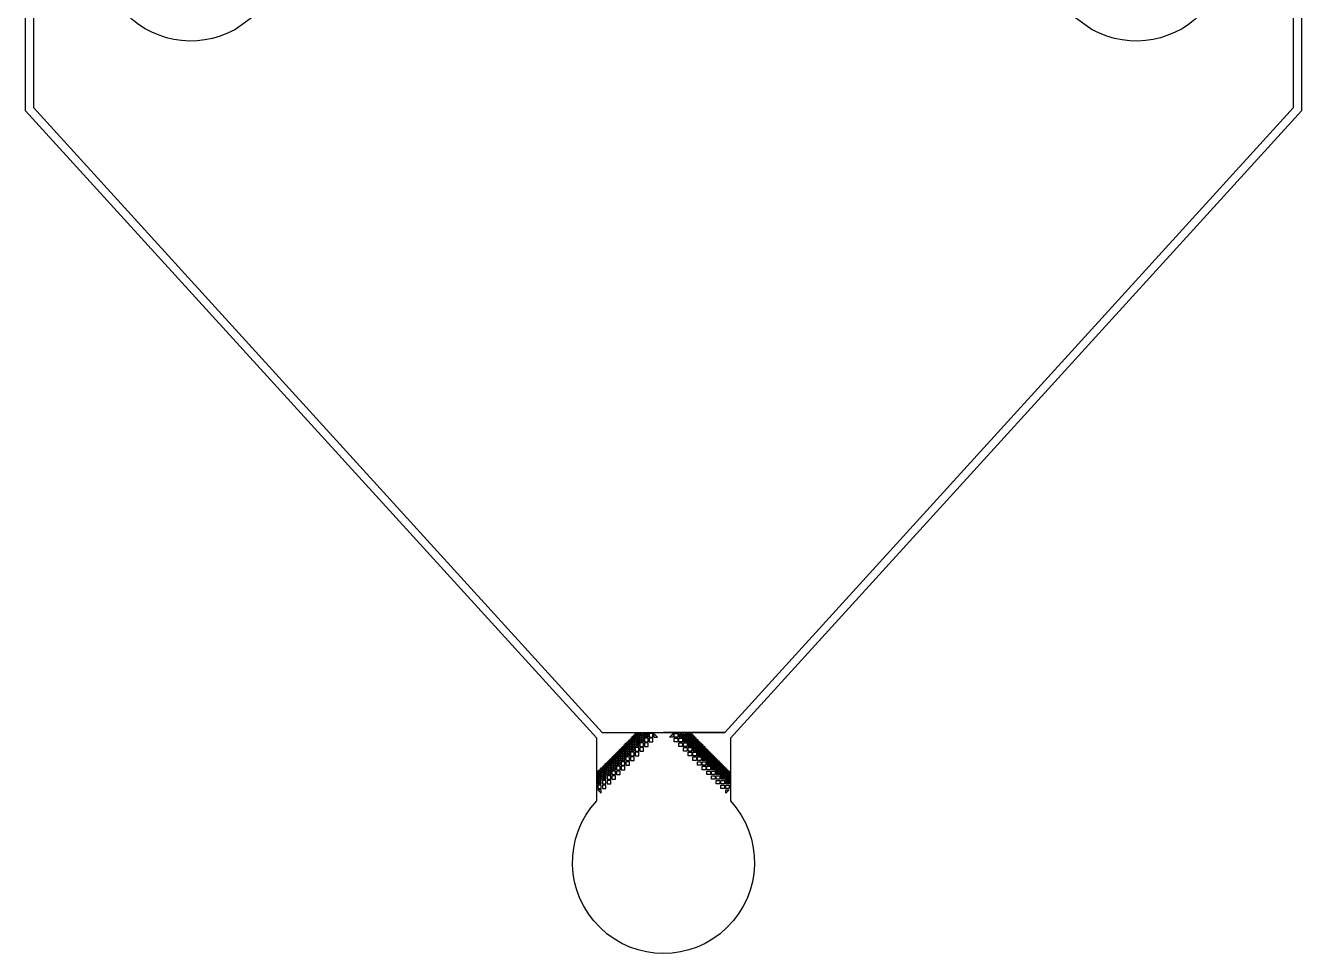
# Model space of a CAD drawing. Header units: inches. Extents: x -17.1 to 17.1, y -21.6 to 20.8.
# Drawn here: x -17.12 to -0.92, y -21.63 to -9.85 of the extents above; entities that cross this region are included whole.
import ezdxf

# ---------------------------------------------------------------- set-up
doc = ezdxf.new("R2010")
doc.units = ezdxf.units.IN
doc.header["$MEASUREMENT"] = 0

msp = doc.modelspace()

# ---------------------------------------------------------------- linework, layer by layer
for p, q in [((-9.364, -18.825), (-9.309, -18.825)), ((-8.685, -18.825), (-8.74, -18.825)), ((-9.869, -19.329), (-9.869, -19.37)), ((-8.18, -19.329), (-8.18, -19.37))]:
    msp.add_line(p, q)
for points in [[(-8.871, 9.037), (-8.875, 1.883), (-9.022, 1.674), (-9.022, 1.604), (-8.706, 1.604), (-0.925, -6.851), (-0.925, -10.929), (-8.176, -18.891), (-8.176, -19.687, -2.283917), (-9.873, -19.687), (-9.873, -18.891), (-17.125, -10.929), (-17.125, -6.851), (-9.343, 1.604), (-9.027, 1.604), (-9.027, 1.674), (-9.175, 1.883)], [(-13.704, -9.352), (-14.466, -9.901, -1.695798), (-14.466, -7.879)], [(-3.582, -7.88, -1.695798), (-3.582, -9.901), (-4.343, -9.353)]]:
    msp.add_lwpolyline(points, format="xyb")
for points in [[(-17.025, -6.89), (-17.025, -10.89), (-9.802, -18.82), (-8.247, -18.82), (-9.025, -18.82)], [(-8.247, -18.82), (-1.025, -10.89), (-1.025, -6.89)]]:
    msp.add_lwpolyline(points)
for points in [[(-9.487, -18.954), (-9.498, -18.954), (-9.487, -18.943)], [(-9.472, -18.939), (-9.483, -18.939), (-9.472, -18.929)], [(-9.483, -18.954), (-9.483, -18.943), (-9.472, -18.943), (-9.472, -18.954)], [(-9.458, -18.924), (-9.468, -18.924), (-9.458, -18.914)], [(-9.468, -18.939), (-9.468, -18.929), (-9.458, -18.929), (-9.458, -18.939)], [(-9.468, -18.954), (-9.468, -18.943), (-9.458, -18.943), (-9.458, -18.954)], [(-9.443, -18.909), (-9.453, -18.909), (-9.443, -18.899)], [(-9.453, -18.924), (-9.453, -18.914), (-9.443, -18.914), (-9.443, -18.924)], [(-9.453, -18.939), (-9.453, -18.929), (-9.443, -18.929), (-9.443, -18.939)], [(-9.453, -18.954), (-9.453, -18.943), (-9.443, -18.943), (-9.443, -18.954)], [(-9.428, -18.894), (-9.438, -18.894), (-9.428, -18.884)], [(-9.438, -18.909), (-9.438, -18.899), (-9.428, -18.899), (-9.428, -18.909)], [(-9.438, -18.924), (-9.438, -18.914), (-9.428, -18.914), (-9.428, -18.924)], [(-9.438, -18.939), (-9.438, -18.929), (-9.428, -18.929), (-9.428, -18.939)], [(-9.438, -18.943), (-9.428, -18.943), (-9.428, -18.954), (-9.438, -18.954)], [(-9.413, -18.879), (-9.423, -18.879), (-9.413, -18.869)], [(-9.423, -18.894), (-9.423, -18.884), (-9.413, -18.884), (-9.413, -18.894)], [(-9.423, -18.909), (-9.423, -18.899), (-9.413, -18.899), (-9.413, -18.909)], [(-9.423, -18.924), (-9.423, -18.914), (-9.413, -18.914), (-9.413, -18.924)], [(-9.413, -18.929), (-9.413, -18.939), (-9.423, -18.939), (-9.423, -18.929)], [(-9.421, -18.969), (-9.398, -18.969), (-9.398, -18.946), (-9.421, -18.946)], [(-9.398, -18.865), (-9.409, -18.865), (-9.398, -18.854)], [(-9.409, -18.879), (-9.409, -18.869), (-9.398, -18.869), (-9.398, -18.879)], [(-9.409, -18.894), (-9.409, -18.884), (-9.398, -18.884), (-9.398, -18.894)], [(-9.409, -18.909), (-9.409, -18.899), (-9.398, -18.899), (-9.398, -18.909)], [(-9.409, -18.914), (-9.398, -18.914), (-9.398, -18.924), (-9.409, -18.924)], [(-9.398, -18.939), (-9.409, -18.939), (-9.409, -18.929), (-9.398, -18.929)], [(-9.383, -18.85), (-9.394, -18.85), (-9.383, -18.839)], [(-9.394, -18.865), (-9.394, -18.854), (-9.383, -18.854), (-9.383, -18.865)], [(-9.394, -18.879), (-9.394, -18.869), (-9.383, -18.869), (-9.383, -18.879)], [(-9.394, -18.894), (-9.394, -18.884), (-9.383, -18.884), (-9.383, -18.894)], [(-9.383, -18.899), (-9.383, -18.909), (-9.394, -18.909), (-9.394, -18.899)], [(-9.391, -18.939), (-9.368, -18.939), (-9.368, -18.916), (-9.391, -18.916)], [(-9.368, -18.969), (-9.368, -18.946), (-9.391, -18.946), (-9.391, -18.969)], [(-9.368, -18.835), (-9.379, -18.835), (-9.368, -18.825)], [(-9.379, -18.85), (-9.379, -18.839), (-9.368, -18.839), (-9.368, -18.85)], [(-9.379, -18.865), (-9.379, -18.854), (-9.368, -18.854), (-9.368, -18.865)], [(-9.379, -18.879), (-9.379, -18.869), (-9.368, -18.869), (-9.368, -18.879)], [(-9.379, -18.884), (-9.368, -18.884), (-9.368, -18.894), (-9.379, -18.894)], [(-9.368, -18.909), (-9.379, -18.909), (-9.379, -18.899), (-9.368, -18.899)], [(-9.364, -18.835), (-9.364, -18.825), (-9.354, -18.825), (-9.354, -18.835)], [(-9.364, -18.85), (-9.364, -18.839), (-9.354, -18.839), (-9.354, -18.85)], [(-9.364, -18.865), (-9.364, -18.854), (-9.354, -18.854), (-9.354, -18.865)], [(-9.354, -18.869), (-9.354, -18.879), (-9.364, -18.879), (-9.364, -18.869)], [(-9.361, -18.909), (-9.339, -18.909), (-9.339, -18.887), (-9.361, -18.887)], [(-9.339, -18.939), (-9.339, -18.916), (-9.361, -18.916), (-9.361, -18.939)], [(-9.361, -18.969), (-9.339, -18.969), (-9.339, -18.946), (-9.361, -18.946)], [(-9.349, -18.835), (-9.349, -18.825), (-9.339, -18.825), (-9.339, -18.835)], [(-9.349, -18.85), (-9.349, -18.839), (-9.339, -18.839), (-9.339, -18.85)], [(-9.349, -18.854), (-9.339, -18.854), (-9.339, -18.865), (-9.349, -18.865)], [(-9.339, -18.879), (-9.349, -18.879), (-9.349, -18.869), (-9.339, -18.869)], [(-9.334, -18.835), (-9.334, -18.825), (-9.324, -18.825), (-9.324, -18.835)], [(-9.324, -18.839), (-9.324, -18.85), (-9.334, -18.85), (-9.334, -18.839)], [(-9.332, -18.879), (-9.309, -18.879), (-9.309, -18.857), (-9.332, -18.857)], [(-9.309, -18.909), (-9.309, -18.887), (-9.332, -18.887), (-9.332, -18.909)], [(-9.332, -18.939), (-9.309, -18.939), (-9.309, -18.916), (-9.332, -18.916)], [(-9.279, -18.953), (-9.324, -18.953), (-9.324, -18.998), (-9.279, -18.998)], [(-9.319, -18.825), (-9.309, -18.825), (-9.309, -18.835), (-9.319, -18.835)], [(-9.309, -18.85), (-9.319, -18.85), (-9.319, -18.839), (-9.309, -18.839)], [(-9.302, -18.85), (-9.279, -18.85), (-9.279, -18.827), (-9.302, -18.827)], [(-9.279, -18.879), (-9.279, -18.857), (-9.302, -18.857), (-9.302, -18.879)], [(-9.302, -18.909), (-9.279, -18.909), (-9.279, -18.887), (-9.302, -18.887)], [(-9.279, -18.939), (-9.279, -18.916), (-9.302, -18.916), (-9.302, -18.939)], [(-9.25, -18.85), (-9.25, -18.827), (-9.272, -18.827), (-9.272, -18.85)], [(-9.272, -18.879), (-9.25, -18.879), (-9.25, -18.857), (-9.272, -18.857)], [(-9.22, -18.894), (-9.265, -18.894), (-9.265, -18.939), (-9.22, -18.939)], [(-9.265, -18.953), (-9.265, -18.998), (-9.22, -18.998), (-9.22, -18.953)], [(-9.242, -18.85), (-9.22, -18.85), (-9.22, -18.827), (-9.242, -18.827)], [(-9.22, -18.879), (-9.22, -18.857), (-9.242, -18.857), (-9.242, -18.879)], [(-9.206, -18.834), (-9.206, -18.879), (-9.161, -18.879), (-9.161, -18.834)], [(-9.206, -18.939), (-9.161, -18.939), (-9.161, -18.894), (-9.206, -18.894)], [(-9.146, -18.879), (-9.101, -18.879), (-9.146, -18.834)], [(-8.903, -18.879), (-8.948, -18.879), (-8.903, -18.834)], [(-8.844, -18.834), (-8.844, -18.879), (-8.889, -18.879), (-8.889, -18.834)], [(-8.844, -18.939), (-8.889, -18.939), (-8.889, -18.894), (-8.844, -18.894)], [(-8.807, -18.85), (-8.829, -18.85), (-8.829, -18.827), (-8.807, -18.827)], [(-8.829, -18.879), (-8.829, -18.857), (-8.807, -18.857), (-8.807, -18.879)], [(-8.829, -18.894), (-8.784, -18.894), (-8.784, -18.939), (-8.829, -18.939)], [(-8.784, -18.953), (-8.784, -18.998), (-8.829, -18.998), (-8.829, -18.953)], [(-8.8, -18.85), (-8.8, -18.827), (-8.777, -18.827), (-8.777, -18.85)], [(-8.777, -18.879), (-8.8, -18.879), (-8.8, -18.857), (-8.777, -18.857)], [(-8.747, -18.85), (-8.77, -18.85), (-8.77, -18.827), (-8.747, -18.827)], [(-8.77, -18.879), (-8.77, -18.857), (-8.747, -18.857), (-8.747, -18.879)], [(-8.747, -18.909), (-8.77, -18.909), (-8.77, -18.887), (-8.747, -18.887)], [(-8.77, -18.939), (-8.77, -18.916), (-8.747, -18.916), (-8.747, -18.939)], [(-8.77, -18.953), (-8.725, -18.953), (-8.725, -18.998), (-8.77, -18.998)], [(-8.73, -18.825), (-8.74, -18.825), (-8.74, -18.835), (-8.73, -18.835)], [(-8.74, -18.85), (-8.73, -18.85), (-8.73, -18.839), (-8.74, -18.839)], [(-8.718, -18.879), (-8.74, -18.879), (-8.74, -18.857), (-8.718, -18.857)], [(-8.74, -18.909), (-8.74, -18.887), (-8.718, -18.887), (-8.718, -18.909)], [(-8.718, -18.939), (-8.74, -18.939), (-8.74, -18.916), (-8.718, -18.916)], [(-8.715, -18.835), (-8.715, -18.825), (-8.725, -18.825), (-8.725, -18.835)], [(-8.725, -18.839), (-8.725, -18.85), (-8.715, -18.85), (-8.715, -18.839)], [(-8.7, -18.835), (-8.7, -18.825), (-8.711, -18.825), (-8.711, -18.835)], [(-8.7, -18.85), (-8.7, -18.839), (-8.711, -18.839), (-8.711, -18.85)], [(-8.7, -18.854), (-8.711, -18.854), (-8.711, -18.865), (-8.7, -18.865)], [(-8.711, -18.879), (-8.7, -18.879), (-8.7, -18.869), (-8.711, -18.869)], [(-8.688, -18.909), (-8.711, -18.909), (-8.711, -18.887), (-8.688, -18.887)], [(-8.711, -18.939), (-8.711, -18.916), (-8.688, -18.916), (-8.688, -18.939)], [(-8.688, -18.969), (-8.711, -18.969), (-8.711, -18.946), (-8.688, -18.946)], [(-8.685, -18.835), (-8.685, -18.825), (-8.696, -18.825), (-8.696, -18.835)], [(-8.685, -18.85), (-8.685, -18.839), (-8.696, -18.839), (-8.696, -18.85)], [(-8.685, -18.865), (-8.685, -18.854), (-8.696, -18.854), (-8.696, -18.865)], [(-8.696, -18.869), (-8.696, -18.879), (-8.685, -18.879), (-8.685, -18.869)], [(-8.681, -18.835), (-8.67, -18.835), (-8.681, -18.825)], [(-8.67, -18.85), (-8.67, -18.839), (-8.681, -18.839), (-8.681, -18.85)], [(-8.67, -18.865), (-8.67, -18.854), (-8.681, -18.854), (-8.681, -18.865)], [(-8.67, -18.879), (-8.67, -18.869), (-8.681, -18.869), (-8.681, -18.879)], [(-8.67, -18.884), (-8.681, -18.884), (-8.681, -18.894), (-8.67, -18.894)], [(-8.681, -18.909), (-8.67, -18.909), (-8.67, -18.899), (-8.681, -18.899)], [(-8.658, -18.939), (-8.681, -18.939), (-8.681, -18.916), (-8.658, -18.916)], [(-8.681, -18.969), (-8.681, -18.946), (-8.658, -18.946), (-8.658, -18.969)], [(-8.666, -18.85), (-8.656, -18.85), (-8.666, -18.839)], [(-8.656, -18.865), (-8.656, -18.854), (-8.666, -18.854), (-8.666, -18.865)], [(-8.656, -18.879), (-8.656, -18.869), (-8.666, -18.869), (-8.666, -18.879)], [(-8.656, -18.894), (-8.656, -18.884), (-8.666, -18.884), (-8.666, -18.894)], [(-8.666, -18.899), (-8.666, -18.909), (-8.656, -18.909), (-8.656, -18.899)], [(-8.651, -18.865), (-8.641, -18.865), (-8.651, -18.854)], [(-8.641, -18.879), (-8.641, -18.869), (-8.651, -18.869), (-8.651, -18.879)], [(-8.641, -18.894), (-8.641, -18.884), (-8.651, -18.884), (-8.651, -18.894)], [(-8.641, -18.909), (-8.641, -18.899), (-8.651, -18.899), (-8.651, -18.909)], [(-8.641, -18.914), (-8.651, -18.914), (-8.651, -18.924), (-8.641, -18.924)], [(-8.651, -18.939), (-8.641, -18.939), (-8.641, -18.929), (-8.651, -18.929)], [(-8.629, -18.969), (-8.651, -18.969), (-8.651, -18.946), (-8.629, -18.946)], [(-8.636, -18.879), (-8.626, -18.879), (-8.636, -18.869)], [(-8.626, -18.894), (-8.626, -18.884), (-8.636, -18.884), (-8.636, -18.894)], [(-8.626, -18.909), (-8.626, -18.899), (-8.636, -18.899), (-8.636, -18.909)], [(-8.626, -18.924), (-8.626, -18.914), (-8.636, -18.914), (-8.636, -18.924)], [(-8.636, -18.929), (-8.636, -18.939), (-8.626, -18.939), (-8.626, -18.929)], [(-8.621, -18.894), (-8.611, -18.894), (-8.621, -18.884)], [(-8.611, -18.909), (-8.611, -18.899), (-8.621, -18.899), (-8.621, -18.909)], [(-8.611, -18.924), (-8.611, -18.914), (-8.621, -18.914), (-8.621, -18.924)], [(-8.611, -18.939), (-8.611, -18.929), (-8.621, -18.929), (-8.621, -18.939)], [(-8.611, -18.943), (-8.621, -18.943), (-8.621, -18.954), (-8.611, -18.954)], [(-8.607, -18.909), (-8.596, -18.909), (-8.607, -18.899)], [(-8.596, -18.924), (-8.596, -18.914), (-8.607, -18.914), (-8.607, -18.924)], [(-8.596, -18.939), (-8.596, -18.929), (-8.607, -18.929), (-8.607, -18.939)], [(-8.596, -18.954), (-8.596, -18.943), (-8.607, -18.943), (-8.607, -18.954)], [(-8.592, -18.924), (-8.581, -18.924), (-8.592, -18.914)], [(-8.581, -18.939), (-8.581, -18.929), (-8.592, -18.929), (-8.592, -18.939)], [(-8.581, -18.954), (-8.581, -18.943), (-8.592, -18.943), (-8.592, -18.954)], [(-8.577, -18.939), (-8.567, -18.939), (-8.577, -18.929)], [(-8.567, -18.954), (-8.567, -18.943), (-8.577, -18.943), (-8.577, -18.954)], [(-8.562, -18.954), (-8.552, -18.954), (-8.562, -18.943)], [(-9.651, -19.117), (-9.661, -19.117), (-9.651, -19.107)], [(-9.636, -19.102), (-9.646, -19.102), (-9.636, -19.092)], [(-9.646, -19.117), (-9.646, -19.107), (-9.636, -19.107), (-9.636, -19.117)], [(-9.621, -19.087), (-9.631, -19.087), (-9.621, -19.077)], [(-9.631, -19.102), (-9.631, -19.092), (-9.621, -19.092), (-9.621, -19.102)], [(-9.631, -19.117), (-9.631, -19.107), (-9.621, -19.107), (-9.621, -19.117)], [(-9.606, -19.073), (-9.616, -19.073), (-9.606, -19.062)], [(-9.616, -19.087), (-9.616, -19.077), (-9.606, -19.077), (-9.606, -19.087)], [(-9.616, -19.102), (-9.616, -19.092), (-9.606, -19.092), (-9.606, -19.102)], [(-9.616, -19.117), (-9.616, -19.107), (-9.606, -19.107), (-9.606, -19.117)], [(-9.591, -19.058), (-9.602, -19.058), (-9.591, -19.047)], [(-9.602, -19.073), (-9.602, -19.062), (-9.591, -19.062), (-9.591, -19.073)], [(-9.602, -19.087), (-9.602, -19.077), (-9.591, -19.077), (-9.591, -19.087)], [(-9.602, -19.102), (-9.602, -19.092), (-9.591, -19.092), (-9.591, -19.102)], [(-9.591, -19.107), (-9.591, -19.117), (-9.602, -19.117), (-9.602, -19.107)], [(-9.576, -19.043), (-9.587, -19.043), (-9.576, -19.032)], [(-9.587, -19.058), (-9.587, -19.047), (-9.576, -19.047), (-9.576, -19.058)], [(-9.587, -19.073), (-9.587, -19.062), (-9.576, -19.062), (-9.576, -19.073)], [(-9.587, -19.087), (-9.587, -19.077), (-9.576, -19.077), (-9.576, -19.087)], [(-9.587, -19.092), (-9.576, -19.092), (-9.576, -19.102), (-9.587, -19.102)], [(-9.576, -19.117), (-9.587, -19.117), (-9.587, -19.107), (-9.576, -19.107)], [(-9.562, -19.028), (-9.572, -19.028), (-9.562, -19.018)], [(-9.572, -19.043), (-9.572, -19.032), (-9.562, -19.032), (-9.562, -19.043)], [(-9.572, -19.058), (-9.572, -19.047), (-9.562, -19.047), (-9.562, -19.058)], [(-9.572, -19.073), (-9.572, -19.062), (-9.562, -19.062), (-9.562, -19.073)], [(-9.562, -19.077), (-9.562, -19.087), (-9.572, -19.087), (-9.572, -19.077)], [(-9.569, -19.117), (-9.547, -19.117), (-9.547, -19.095), (-9.569, -19.095)], [(-9.547, -19.013), (-9.557, -19.013), (-9.547, -19.003)], [(-9.557, -19.028), (-9.557, -19.018), (-9.547, -19.018), (-9.547, -19.028)], [(-9.557, -19.043), (-9.557, -19.032), (-9.547, -19.032), (-9.547, -19.043)], [(-9.557, -19.058), (-9.557, -19.047), (-9.547, -19.047), (-9.547, -19.058)], [(-9.557, -19.062), (-9.547, -19.062), (-9.547, -19.073), (-9.557, -19.073)], [(-9.547, -19.087), (-9.557, -19.087), (-9.557, -19.077), (-9.547, -19.077)], [(-9.532, -18.998), (-9.542, -18.998), (-9.532, -18.988)], [(-9.542, -19.013), (-9.542, -19.003), (-9.532, -19.003), (-9.532, -19.013)], [(-9.542, -19.028), (-9.542, -19.018), (-9.532, -19.018), (-9.532, -19.028)], [(-9.542, -19.043), (-9.542, -19.032), (-9.532, -19.032), (-9.532, -19.043)], [(-9.532, -19.047), (-9.532, -19.058), (-9.542, -19.058), (-9.542, -19.047)], [(-9.539, -19.087), (-9.517, -19.087), (-9.517, -19.065), (-9.539, -19.065)], [(-9.517, -19.117), (-9.517, -19.095), (-9.539, -19.095), (-9.539, -19.117)], [(-9.517, -18.983), (-9.527, -18.983), (-9.517, -18.973)], [(-9.527, -18.998), (-9.527, -18.988), (-9.517, -18.988), (-9.517, -18.998)], [(-9.527, -19.013), (-9.527, -19.003), (-9.517, -19.003), (-9.517, -19.013)], [(-9.527, -19.028), (-9.527, -19.018), (-9.517, -19.018), (-9.517, -19.028)], [(-9.527, -19.032), (-9.517, -19.032), (-9.517, -19.043), (-9.527, -19.043)], [(-9.517, -19.058), (-9.527, -19.058), (-9.527, -19.047), (-9.517, -19.047)], [(-9.502, -18.969), (-9.512, -18.969), (-9.502, -18.958)], [(-9.512, -18.983), (-9.512, -18.973), (-9.502, -18.973), (-9.502, -18.983)], [(-9.512, -18.998), (-9.512, -18.988), (-9.502, -18.988), (-9.502, -18.998)], [(-9.512, -19.013), (-9.512, -19.003), (-9.502, -19.003), (-9.502, -19.013)], [(-9.502, -19.018), (-9.502, -19.028), (-9.512, -19.028), (-9.512, -19.018)], [(-9.487, -19.058), (-9.487, -19.035), (-9.51, -19.035), (-9.51, -19.058)], [(-9.487, -19.087), (-9.487, -19.065), (-9.51, -19.065), (-9.51, -19.087)], [(-9.51, -19.117), (-9.487, -19.117), (-9.487, -19.095), (-9.51, -19.095)], [(-9.498, -18.969), (-9.498, -18.958), (-9.487, -18.958), (-9.487, -18.969)], [(-9.498, -18.983), (-9.498, -18.973), (-9.487, -18.973), (-9.487, -18.983)], [(-9.498, -18.998), (-9.498, -18.988), (-9.487, -18.988), (-9.487, -18.998)], [(-9.498, -19.003), (-9.487, -19.003), (-9.487, -19.013), (-9.498, -19.013)], [(-9.487, -19.028), (-9.498, -19.028), (-9.498, -19.018), (-9.487, -19.018)], [(-9.483, -18.969), (-9.483, -18.958), (-9.472, -18.958), (-9.472, -18.969)], [(-9.483, -18.983), (-9.483, -18.973), (-9.472, -18.973), (-9.472, -18.983)], [(-9.472, -18.988), (-9.472, -18.998), (-9.483, -18.998), (-9.483, -18.988)], [(-9.458, -19.028), (-9.458, -19.005), (-9.48, -19.005), (-9.48, -19.028)], [(-9.458, -19.058), (-9.458, -19.035), (-9.48, -19.035), (-9.48, -19.058)], [(-9.48, -19.087), (-9.458, -19.087), (-9.458, -19.065), (-9.48, -19.065)], [(-9.458, -19.117), (-9.458, -19.095), (-9.48, -19.095), (-9.48, -19.117)], [(-9.468, -18.969), (-9.468, -18.958), (-9.458, -18.958), (-9.458, -18.969)], [(-9.468, -18.973), (-9.458, -18.973), (-9.458, -18.983), (-9.468, -18.983)], [(-9.458, -18.998), (-9.468, -18.998), (-9.468, -18.988), (-9.458, -18.988)], [(-9.443, -18.958), (-9.443, -18.969), (-9.453, -18.969), (-9.453, -18.958)], [(-9.45, -18.998), (-9.428, -18.998), (-9.428, -18.976), (-9.45, -18.976)], [(-9.428, -19.028), (-9.428, -19.005), (-9.45, -19.005), (-9.45, -19.028)], [(-9.45, -19.058), (-9.428, -19.058), (-9.428, -19.035), (-9.45, -19.035)], [(-9.443, -19.072), (-9.443, -19.117), (-9.398, -19.117), (-9.398, -19.072)], [(-9.428, -18.969), (-9.438, -18.969), (-9.438, -18.958), (-9.428, -18.958)], [(-9.398, -18.998), (-9.398, -18.976), (-9.421, -18.976), (-9.421, -18.998)], [(-9.421, -19.028), (-9.398, -19.028), (-9.398, -19.005), (-9.421, -19.005)], [(-9.398, -19.058), (-9.398, -19.035), (-9.421, -19.035), (-9.421, -19.058)], [(-9.391, -18.998), (-9.368, -18.998), (-9.368, -18.976), (-9.391, -18.976)], [(-9.339, -19.013), (-9.384, -19.013), (-9.384, -19.058), (-9.339, -19.058)], [(-9.384, -19.072), (-9.384, -19.117), (-9.339, -19.117), (-9.339, -19.072)], [(-9.339, -18.998), (-9.339, -18.976), (-9.361, -18.976), (-9.361, -18.998)], [(-9.324, -19.013), (-9.324, -19.058), (-9.279, -19.058), (-9.279, -19.013)], [(-8.725, -19.013), (-8.725, -19.058), (-8.77, -19.058), (-8.77, -19.013)], [(-8.711, -18.998), (-8.711, -18.976), (-8.688, -18.976), (-8.688, -18.998)], [(-8.711, -19.013), (-8.666, -19.013), (-8.666, -19.058), (-8.711, -19.058)], [(-8.666, -19.072), (-8.666, -19.117), (-8.711, -19.117), (-8.711, -19.072)], [(-8.658, -18.998), (-8.681, -18.998), (-8.681, -18.976), (-8.658, -18.976)], [(-8.651, -18.998), (-8.651, -18.976), (-8.629, -18.976), (-8.629, -18.998)], [(-8.629, -19.028), (-8.651, -19.028), (-8.651, -19.005), (-8.629, -19.005)], [(-8.651, -19.058), (-8.651, -19.035), (-8.629, -19.035), (-8.629, -19.058)], [(-8.606, -19.072), (-8.606, -19.117), (-8.651, -19.117), (-8.651, -19.072)], [(-8.621, -18.969), (-8.611, -18.969), (-8.611, -18.958), (-8.621, -18.958)], [(-8.599, -18.998), (-8.621, -18.998), (-8.621, -18.976), (-8.599, -18.976)], [(-8.621, -19.028), (-8.621, -19.005), (-8.599, -19.005), (-8.599, -19.028)], [(-8.599, -19.058), (-8.621, -19.058), (-8.621, -19.035), (-8.599, -19.035)], [(-8.607, -18.958), (-8.607, -18.969), (-8.596, -18.969), (-8.596, -18.958)], [(-8.581, -18.969), (-8.581, -18.958), (-8.592, -18.958), (-8.592, -18.969)], [(-8.581, -18.973), (-8.592, -18.973), (-8.592, -18.983), (-8.581, -18.983)], [(-8.592, -18.998), (-8.581, -18.998), (-8.581, -18.988), (-8.592, -18.988)], [(-8.592, -19.028), (-8.592, -19.005), (-8.569, -19.005), (-8.569, -19.028)], [(-8.592, -19.058), (-8.592, -19.035), (-8.569, -19.035), (-8.569, -19.058)], [(-8.569, -19.087), (-8.592, -19.087), (-8.592, -19.065), (-8.569, -19.065)], [(-8.592, -19.117), (-8.592, -19.095), (-8.569, -19.095), (-8.569, -19.117)], [(-8.567, -18.969), (-8.567, -18.958), (-8.577, -18.958), (-8.577, -18.969)], [(-8.567, -18.983), (-8.567, -18.973), (-8.577, -18.973), (-8.577, -18.983)], [(-8.577, -18.988), (-8.577, -18.998), (-8.567, -18.998), (-8.567, -18.988)], [(-8.552, -18.969), (-8.552, -18.958), (-8.562, -18.958), (-8.562, -18.969)], [(-8.552, -18.983), (-8.552, -18.973), (-8.562, -18.973), (-8.562, -18.983)], [(-8.552, -18.998), (-8.552, -18.988), (-8.562, -18.988), (-8.562, -18.998)], [(-8.552, -19.003), (-8.562, -19.003), (-8.562, -19.013), (-8.552, -19.013)], [(-8.562, -19.028), (-8.552, -19.028), (-8.552, -19.018), (-8.562, -19.018)], [(-8.562, -19.058), (-8.562, -19.035), (-8.54, -19.035), (-8.54, -19.058)], [(-8.562, -19.087), (-8.562, -19.065), (-8.54, -19.065), (-8.54, -19.087)], [(-8.54, -19.117), (-8.562, -19.117), (-8.562, -19.095), (-8.54, -19.095)], [(-8.547, -18.969), (-8.537, -18.969), (-8.547, -18.958)], [(-8.537, -18.983), (-8.537, -18.973), (-8.547, -18.973), (-8.547, -18.983)], [(-8.537, -18.998), (-8.537, -18.988), (-8.547, -18.988), (-8.547, -18.998)], [(-8.537, -19.013), (-8.537, -19.003), (-8.547, -19.003), (-8.547, -19.013)], [(-8.547, -19.018), (-8.547, -19.028), (-8.537, -19.028), (-8.537, -19.018)], [(-8.532, -18.983), (-8.522, -18.983), (-8.532, -18.973)], [(-8.522, -18.998), (-8.522, -18.988), (-8.532, -18.988), (-8.532, -18.998)], [(-8.522, -19.013), (-8.522, -19.003), (-8.532, -19.003), (-8.532, -19.013)], [(-8.522, -19.028), (-8.522, -19.018), (-8.532, -19.018), (-8.532, -19.028)], [(-8.522, -19.032), (-8.532, -19.032), (-8.532, -19.043), (-8.522, -19.043)], [(-8.532, -19.058), (-8.522, -19.058), (-8.522, -19.047), (-8.532, -19.047)], [(-8.51, -19.087), (-8.532, -19.087), (-8.532, -19.065), (-8.51, -19.065)], [(-8.532, -19.117), (-8.532, -19.095), (-8.51, -19.095), (-8.51, -19.117)], [(-8.517, -18.998), (-8.507, -18.998), (-8.517, -18.988)], [(-8.507, -19.013), (-8.507, -19.003), (-8.517, -19.003), (-8.517, -19.013)], [(-8.507, -19.028), (-8.507, -19.018), (-8.517, -19.018), (-8.517, -19.028)], [(-8.507, -19.043), (-8.507, -19.032), (-8.517, -19.032), (-8.517, -19.043)], [(-8.517, -19.047), (-8.517, -19.058), (-8.507, -19.058), (-8.507, -19.047)], [(-8.503, -19.013), (-8.492, -19.013), (-8.503, -19.003)], [(-8.492, -19.028), (-8.492, -19.018), (-8.503, -19.018), (-8.503, -19.028)], [(-8.492, -19.043), (-8.492, -19.032), (-8.503, -19.032), (-8.503, -19.043)], [(-8.492, -19.058), (-8.492, -19.047), (-8.503, -19.047), (-8.503, -19.058)], [(-8.492, -19.062), (-8.503, -19.062), (-8.503, -19.073), (-8.492, -19.073)], [(-8.503, -19.087), (-8.492, -19.087), (-8.492, -19.077), (-8.503, -19.077)], [(-8.48, -19.117), (-8.503, -19.117), (-8.503, -19.095), (-8.48, -19.095)], [(-8.488, -19.028), (-8.477, -19.028), (-8.488, -19.018)], [(-8.477, -19.043), (-8.477, -19.032), (-8.488, -19.032), (-8.488, -19.043)], [(-8.477, -19.058), (-8.477, -19.047), (-8.488, -19.047), (-8.488, -19.058)], [(-8.477, -19.073), (-8.477, -19.062), (-8.488, -19.062), (-8.488, -19.073)], [(-8.488, -19.077), (-8.488, -19.087), (-8.477, -19.087), (-8.477, -19.077)], [(-8.473, -19.043), (-8.463, -19.043), (-8.473, -19.032)], [(-8.463, -19.058), (-8.463, -19.047), (-8.473, -19.047), (-8.473, -19.058)], [(-8.463, -19.073), (-8.463, -19.062), (-8.473, -19.062), (-8.473, -19.073)], [(-8.463, -19.087), (-8.463, -19.077), (-8.473, -19.077), (-8.473, -19.087)], [(-8.463, -19.092), (-8.473, -19.092), (-8.473, -19.102), (-8.463, -19.102)], [(-8.473, -19.117), (-8.463, -19.117), (-8.463, -19.107), (-8.473, -19.107)], [(-8.458, -19.058), (-8.448, -19.058), (-8.458, -19.047)], [(-8.448, -19.073), (-8.448, -19.062), (-8.458, -19.062), (-8.458, -19.073)], [(-8.448, -19.087), (-8.448, -19.077), (-8.458, -19.077), (-8.458, -19.087)], [(-8.448, -19.102), (-8.448, -19.092), (-8.458, -19.092), (-8.458, -19.102)], [(-8.458, -19.107), (-8.458, -19.117), (-8.448, -19.117), (-8.448, -19.107)], [(-8.443, -19.073), (-8.433, -19.073), (-8.443, -19.062)], [(-8.433, -19.087), (-8.433, -19.077), (-8.443, -19.077), (-8.443, -19.087)], [(-8.433, -19.102), (-8.433, -19.092), (-8.443, -19.092), (-8.443, -19.102)], [(-8.433, -19.117), (-8.433, -19.107), (-8.443, -19.107), (-8.443, -19.117)], [(-8.428, -19.087), (-8.418, -19.087), (-8.428, -19.077)], [(-8.418, -19.102), (-8.418, -19.092), (-8.428, -19.092), (-8.428, -19.102)], [(-8.418, -19.117), (-8.418, -19.107), (-8.428, -19.107), (-8.428, -19.117)], [(-8.414, -19.102), (-8.403, -19.102), (-8.414, -19.092)], [(-8.403, -19.117), (-8.403, -19.107), (-8.414, -19.107), (-8.414, -19.117)], [(-8.399, -19.117), (-8.388, -19.117), (-8.399, -19.107)], [(-9.814, -19.28), (-9.824, -19.28), (-9.814, -19.27)], [(-9.799, -19.266), (-9.809, -19.266), (-9.799, -19.255)], [(-9.809, -19.28), (-9.809, -19.27), (-9.799, -19.27), (-9.799, -19.28)], [(-9.784, -19.251), (-9.795, -19.251), (-9.784, -19.24)], [(-9.795, -19.266), (-9.795, -19.255), (-9.784, -19.255), (-9.784, -19.266)], [(-9.795, -19.28), (-9.795, -19.27), (-9.784, -19.27), (-9.784, -19.28)], [(-9.769, -19.236), (-9.78, -19.236), (-9.769, -19.226)], [(-9.78, -19.251), (-9.78, -19.24), (-9.769, -19.24), (-9.769, -19.251)], [(-9.78, -19.266), (-9.78, -19.255), (-9.769, -19.255), (-9.769, -19.266)], [(-9.78, -19.28), (-9.78, -19.27), (-9.769, -19.27), (-9.769, -19.28)], [(-9.755, -19.221), (-9.765, -19.221), (-9.755, -19.211)], [(-9.765, -19.236), (-9.765, -19.226), (-9.755, -19.226), (-9.755, -19.236)], [(-9.765, -19.251), (-9.765, -19.24), (-9.755, -19.24), (-9.755, -19.251)], [(-9.765, -19.266), (-9.765, -19.255), (-9.755, -19.255), (-9.755, -19.266)], [(-9.765, -19.27), (-9.755, -19.27), (-9.755, -19.28), (-9.765, -19.28)], [(-9.74, -19.206), (-9.75, -19.206), (-9.74, -19.196)], [(-9.75, -19.221), (-9.75, -19.211), (-9.74, -19.211), (-9.74, -19.221)], [(-9.75, -19.236), (-9.75, -19.226), (-9.74, -19.226), (-9.74, -19.236)], [(-9.75, -19.251), (-9.75, -19.24), (-9.74, -19.24), (-9.74, -19.251)], [(-9.74, -19.255), (-9.74, -19.266), (-9.75, -19.266), (-9.75, -19.255)], [(-9.747, -19.295), (-9.725, -19.295), (-9.725, -19.273), (-9.747, -19.273)], [(-9.725, -19.191), (-9.735, -19.191), (-9.725, -19.181)], [(-9.735, -19.206), (-9.735, -19.196), (-9.725, -19.196), (-9.725, -19.206)], [(-9.735, -19.221), (-9.735, -19.211), (-9.725, -19.211), (-9.725, -19.221)], [(-9.735, -19.236), (-9.735, -19.226), (-9.725, -19.226), (-9.725, -19.236)], [(-9.735, -19.24), (-9.725, -19.24), (-9.725, -19.251), (-9.735, -19.251)], [(-9.725, -19.266), (-9.735, -19.266), (-9.735, -19.255), (-9.725, -19.255)], [(-9.71, -19.176), (-9.72, -19.176), (-9.71, -19.166)], [(-9.72, -19.191), (-9.72, -19.181), (-9.71, -19.181), (-9.71, -19.191)], [(-9.72, -19.206), (-9.72, -19.196), (-9.71, -19.196), (-9.71, -19.206)], [(-9.72, -19.221), (-9.72, -19.211), (-9.71, -19.211), (-9.71, -19.221)], [(-9.71, -19.226), (-9.71, -19.236), (-9.72, -19.236), (-9.72, -19.226)], [(-9.718, -19.266), (-9.695, -19.266), (-9.695, -19.243), (-9.718, -19.243)], [(-9.695, -19.295), (-9.695, -19.273), (-9.718, -19.273), (-9.718, -19.295)], [(-9.695, -19.162), (-9.706, -19.162), (-9.695, -19.151)], [(-9.706, -19.176), (-9.706, -19.166), (-9.695, -19.166), (-9.695, -19.176)], [(-9.706, -19.191), (-9.706, -19.181), (-9.695, -19.181), (-9.695, -19.191)], [(-9.706, -19.206), (-9.706, -19.196), (-9.695, -19.196), (-9.695, -19.206)], [(-9.706, -19.211), (-9.695, -19.211), (-9.695, -19.221), (-9.706, -19.221)], [(-9.695, -19.236), (-9.706, -19.236), (-9.706, -19.226), (-9.695, -19.226)], [(-9.68, -19.147), (-9.691, -19.147), (-9.68, -19.136)], [(-9.691, -19.162), (-9.691, -19.151), (-9.68, -19.151), (-9.68, -19.162)], [(-9.691, -19.176), (-9.691, -19.166), (-9.68, -19.166), (-9.68, -19.176)], [(-9.691, -19.191), (-9.691, -19.181), (-9.68, -19.181), (-9.68, -19.191)], [(-9.68, -19.196), (-9.68, -19.206), (-9.691, -19.206), (-9.691, -19.196)], [(-9.688, -19.236), (-9.665, -19.236), (-9.665, -19.213), (-9.688, -19.213)], [(-9.665, -19.266), (-9.665, -19.243), (-9.688, -19.243), (-9.688, -19.266)], [(-9.688, -19.295), (-9.665, -19.295), (-9.665, -19.273), (-9.688, -19.273)], [(-9.665, -19.132), (-9.676, -19.132), (-9.665, -19.122)], [(-9.676, -19.147), (-9.676, -19.136), (-9.665, -19.136), (-9.665, -19.147)], [(-9.676, -19.162), (-9.676, -19.151), (-9.665, -19.151), (-9.665, -19.162)], [(-9.676, -19.176), (-9.676, -19.166), (-9.665, -19.166), (-9.665, -19.176)], [(-9.676, -19.181), (-9.665, -19.181), (-9.665, -19.191), (-9.676, -19.191)], [(-9.665, -19.206), (-9.676, -19.206), (-9.676, -19.196), (-9.665, -19.196)], [(-9.661, -19.132), (-9.661, -19.122), (-9.651, -19.122), (-9.651, -19.132)], [(-9.661, -19.147), (-9.661, -19.136), (-9.651, -19.136), (-9.651, -19.147)], [(-9.661, -19.162), (-9.661, -19.151), (-9.651, -19.151), (-9.651, -19.162)], [(-9.651, -19.166), (-9.651, -19.176), (-9.661, -19.176), (-9.661, -19.166)], [(-9.658, -19.206), (-9.636, -19.206), (-9.636, -19.184), (-9.658, -19.184)], [(-9.636, -19.236), (-9.636, -19.213), (-9.658, -19.213), (-9.658, -19.236)], [(-9.658, -19.266), (-9.636, -19.266), (-9.636, -19.243), (-9.658, -19.243)], [(-9.636, -19.295), (-9.636, -19.273), (-9.658, -19.273), (-9.658, -19.295)], [(-9.646, -19.132), (-9.646, -19.122), (-9.636, -19.122), (-9.636, -19.132)], [(-9.646, -19.147), (-9.646, -19.136), (-9.636, -19.136), (-9.636, -19.147)], [(-9.646, -19.151), (-9.636, -19.151), (-9.636, -19.162), (-9.646, -19.162)], [(-9.636, -19.176), (-9.646, -19.176), (-9.646, -19.166), (-9.636, -19.166)], [(-9.631, -19.132), (-9.631, -19.122), (-9.621, -19.122), (-9.621, -19.132)], [(-9.621, -19.136), (-9.621, -19.147), (-9.631, -19.147), (-9.631, -19.136)], [(-9.629, -19.176), (-9.606, -19.176), (-9.606, -19.154), (-9.629, -19.154)], [(-9.606, -19.206), (-9.606, -19.184), (-9.629, -19.184), (-9.629, -19.206)], [(-9.629, -19.236), (-9.606, -19.236), (-9.606, -19.213), (-9.629, -19.213)], [(-9.576, -19.25), (-9.621, -19.25), (-9.621, -19.295), (-9.576, -19.295)], [(-9.616, -19.122), (-9.606, -19.122), (-9.606, -19.132), (-9.616, -19.132)], [(-9.606, -19.147), (-9.616, -19.147), (-9.616, -19.136), (-9.606, -19.136)], [(-9.599, -19.147), (-9.576, -19.147), (-9.576, -19.124), (-9.599, -19.124)], [(-9.576, -19.176), (-9.576, -19.154), (-9.599, -19.154), (-9.599, -19.176)], [(-9.599, -19.206), (-9.576, -19.206), (-9.576, -19.184), (-9.599, -19.184)], [(-9.576, -19.236), (-9.576, -19.213), (-9.599, -19.213), (-9.599, -19.236)], [(-9.547, -19.147), (-9.547, -19.124), (-9.569, -19.124), (-9.569, -19.147)], [(-9.569, -19.176), (-9.547, -19.176), (-9.547, -19.154), (-9.569, -19.154)], [(-9.517, -19.191), (-9.562, -19.191), (-9.562, -19.236), (-9.517, -19.236)], [(-9.562, -19.25), (-9.562, -19.295), (-9.517, -19.295), (-9.517, -19.25)], [(-9.539, -19.147), (-9.517, -19.147), (-9.517, -19.124), (-9.539, -19.124)], [(-9.517, -19.176), (-9.517, -19.154), (-9.539, -19.154), (-9.539, -19.176)], [(-9.458, -19.131), (-9.503, -19.131), (-9.503, -19.176), (-9.458, -19.176)], [(-9.503, -19.191), (-9.503, -19.236), (-9.458, -19.236), (-9.458, -19.191)], [(-9.443, -19.176), (-9.398, -19.176), (-9.398, -19.131), (-9.443, -19.131)], [(-8.606, -19.176), (-8.651, -19.176), (-8.651, -19.131), (-8.606, -19.131)], [(-8.592, -19.131), (-8.547, -19.131), (-8.547, -19.176), (-8.592, -19.176)], [(-8.547, -19.191), (-8.547, -19.236), (-8.592, -19.236), (-8.592, -19.191)], [(-8.51, -19.147), (-8.532, -19.147), (-8.532, -19.124), (-8.51, -19.124)], [(-8.532, -19.176), (-8.532, -19.154), (-8.51, -19.154), (-8.51, -19.176)], [(-8.532, -19.191), (-8.487, -19.191), (-8.487, -19.236), (-8.532, -19.236)], [(-8.487, -19.25), (-8.487, -19.295), (-8.532, -19.295), (-8.532, -19.25)], [(-8.503, -19.147), (-8.503, -19.124), (-8.48, -19.124), (-8.48, -19.147)], [(-8.48, -19.176), (-8.503, -19.176), (-8.503, -19.154), (-8.48, -19.154)], [(-8.45, -19.147), (-8.473, -19.147), (-8.473, -19.124), (-8.45, -19.124)], [(-8.473, -19.176), (-8.473, -19.154), (-8.45, -19.154), (-8.45, -19.176)], [(-8.45, -19.206), (-8.473, -19.206), (-8.473, -19.184), (-8.45, -19.184)], [(-8.473, -19.236), (-8.473, -19.213), (-8.45, -19.213), (-8.45, -19.236)], [(-8.473, -19.25), (-8.428, -19.25), (-8.428, -19.295), (-8.473, -19.295)], [(-8.433, -19.122), (-8.443, -19.122), (-8.443, -19.132), (-8.433, -19.132)], [(-8.443, -19.147), (-8.433, -19.147), (-8.433, -19.136), (-8.443, -19.136)], [(-8.421, -19.176), (-8.443, -19.176), (-8.443, -19.154), (-8.421, -19.154)], [(-8.443, -19.206), (-8.443, -19.184), (-8.421, -19.184), (-8.421, -19.206)], [(-8.421, -19.236), (-8.443, -19.236), (-8.443, -19.213), (-8.421, -19.213)], [(-8.418, -19.132), (-8.418, -19.122), (-8.428, -19.122), (-8.428, -19.132)], [(-8.428, -19.136), (-8.428, -19.147), (-8.418, -19.147), (-8.418, -19.136)], [(-8.403, -19.132), (-8.403, -19.122), (-8.414, -19.122), (-8.414, -19.132)], [(-8.403, -19.147), (-8.403, -19.136), (-8.414, -19.136), (-8.414, -19.147)], [(-8.403, -19.151), (-8.414, -19.151), (-8.414, -19.162), (-8.403, -19.162)], [(-8.414, -19.176), (-8.403, -19.176), (-8.403, -19.166), (-8.414, -19.166)], [(-8.391, -19.206), (-8.414, -19.206), (-8.414, -19.184), (-8.391, -19.184)], [(-8.414, -19.236), (-8.414, -19.213), (-8.391, -19.213), (-8.391, -19.236)], [(-8.391, -19.266), (-8.414, -19.266), (-8.414, -19.243), (-8.391, -19.243)], [(-8.414, -19.295), (-8.414, -19.273), (-8.391, -19.273), (-8.391, -19.295)], [(-8.388, -19.132), (-8.388, -19.122), (-8.399, -19.122), (-8.399, -19.132)], [(-8.388, -19.147), (-8.388, -19.136), (-8.399, -19.136), (-8.399, -19.147)], [(-8.388, -19.162), (-8.388, -19.151), (-8.399, -19.151), (-8.399, -19.162)], [(-8.399, -19.166), (-8.399, -19.176), (-8.388, -19.176), (-8.388, -19.166)], [(-8.384, -19.132), (-8.373, -19.132), (-8.384, -19.122)], [(-8.373, -19.147), (-8.373, -19.136), (-8.384, -19.136), (-8.384, -19.147)], [(-8.373, -19.162), (-8.373, -19.151), (-8.384, -19.151), (-8.384, -19.162)], [(-8.373, -19.176), (-8.373, -19.166), (-8.384, -19.166), (-8.384, -19.176)], [(-8.373, -19.181), (-8.384, -19.181), (-8.384, -19.191), (-8.373, -19.191)], [(-8.384, -19.206), (-8.373, -19.206), (-8.373, -19.196), (-8.384, -19.196)], [(-8.361, -19.236), (-8.384, -19.236), (-8.384, -19.213), (-8.361, -19.213)], [(-8.384, -19.266), (-8.384, -19.243), (-8.361, -19.243), (-8.361, -19.266)], [(-8.361, -19.295), (-8.384, -19.295), (-8.384, -19.273), (-8.361, -19.273)], [(-8.369, -19.147), (-8.359, -19.147), (-8.369, -19.136)], [(-8.359, -19.162), (-8.359, -19.151), (-8.369, -19.151), (-8.369, -19.162)], [(-8.359, -19.176), (-8.359, -19.166), (-8.369, -19.166), (-8.369, -19.176)], [(-8.359, -19.191), (-8.359, -19.181), (-8.369, -19.181), (-8.369, -19.191)], [(-8.369, -19.196), (-8.369, -19.206), (-8.359, -19.206), (-8.359, -19.196)], [(-8.354, -19.162), (-8.344, -19.162), (-8.354, -19.151)], [(-8.344, -19.176), (-8.344, -19.166), (-8.354, -19.166), (-8.354, -19.176)], [(-8.344, -19.191), (-8.344, -19.181), (-8.354, -19.181), (-8.354, -19.191)], [(-8.344, -19.206), (-8.344, -19.196), (-8.354, -19.196), (-8.354, -19.206)], [(-8.344, -19.211), (-8.354, -19.211), (-8.354, -19.221), (-8.344, -19.221)], [(-8.354, -19.236), (-8.344, -19.236), (-8.344, -19.226), (-8.354, -19.226)], [(-8.332, -19.266), (-8.354, -19.266), (-8.354, -19.243), (-8.332, -19.243)], [(-8.354, -19.295), (-8.354, -19.273), (-8.332, -19.273), (-8.332, -19.295)], [(-8.339, -19.176), (-8.329, -19.176), (-8.339, -19.166)], [(-8.329, -19.191), (-8.329, -19.181), (-8.339, -19.181), (-8.339, -19.191)], [(-8.329, -19.206), (-8.329, -19.196), (-8.339, -19.196), (-8.339, -19.206)], [(-8.329, -19.221), (-8.329, -19.211), (-8.339, -19.211), (-8.339, -19.221)], [(-8.339, -19.226), (-8.339, -19.236), (-8.329, -19.236), (-8.329, -19.226)], [(-8.324, -19.191), (-8.314, -19.191), (-8.324, -19.181)], [(-8.314, -19.206), (-8.314, -19.196), (-8.324, -19.196), (-8.324, -19.206)], [(-8.314, -19.221), (-8.314, -19.211), (-8.324, -19.211), (-8.324, -19.221)], [(-8.314, -19.236), (-8.314, -19.226), (-8.324, -19.226), (-8.324, -19.236)], [(-8.314, -19.24), (-8.324, -19.24), (-8.324, -19.251), (-8.314, -19.251)], [(-8.324, -19.266), (-8.314, -19.266), (-8.314, -19.255), (-8.324, -19.255)], [(-8.302, -19.295), (-8.324, -19.295), (-8.324, -19.273), (-8.302, -19.273)], [(-8.31, -19.206), (-8.299, -19.206), (-8.31, -19.196)], [(-8.299, -19.221), (-8.299, -19.211), (-8.31, -19.211), (-8.31, -19.221)], [(-8.299, -19.236), (-8.299, -19.226), (-8.31, -19.226), (-8.31, -19.236)], [(-8.299, -19.251), (-8.299, -19.24), (-8.31, -19.24), (-8.31, -19.251)], [(-8.31, -19.255), (-8.31, -19.266), (-8.299, -19.266), (-8.299, -19.255)], [(-8.295, -19.221), (-8.284, -19.221), (-8.295, -19.211)], [(-8.284, -19.236), (-8.284, -19.226), (-8.295, -19.226), (-8.295, -19.236)], [(-8.284, -19.251), (-8.284, -19.24), (-8.295, -19.24), (-8.295, -19.251)], [(-8.284, -19.266), (-8.284, -19.255), (-8.295, -19.255), (-8.295, -19.266)], [(-8.284, -19.27), (-8.295, -19.27), (-8.295, -19.28), (-8.284, -19.28)], [(-8.28, -19.236), (-8.27, -19.236), (-8.28, -19.226)], [(-8.27, -19.251), (-8.27, -19.24), (-8.28, -19.24), (-8.28, -19.251)], [(-8.27, -19.266), (-8.27, -19.255), (-8.28, -19.255), (-8.28, -19.266)], [(-8.27, -19.28), (-8.27, -19.27), (-8.28, -19.27), (-8.28, -19.28)], [(-8.265, -19.251), (-8.255, -19.251), (-8.265, -19.24)], [(-8.255, -19.266), (-8.255, -19.255), (-8.265, -19.255), (-8.265, -19.266)], [(-8.255, -19.28), (-8.255, -19.27), (-8.265, -19.27), (-8.265, -19.28)], [(-8.25, -19.266), (-8.24, -19.266), (-8.25, -19.255)], [(-8.24, -19.28), (-8.24, -19.27), (-8.25, -19.27), (-8.25, -19.28)], [(-8.235, -19.28), (-8.225, -19.28), (-8.235, -19.27)], [(-9.859, -19.325), (-9.869, -19.325), (-9.859, -19.315)], [(-9.869, -19.34), (-9.869, -19.329), (-9.859, -19.329), (-9.859, -19.34)], [(-9.869, -19.355), (-9.869, -19.344), (-9.859, -19.344), (-9.859, -19.355)], [(-9.869, -19.37), (-9.869, -19.359), (-9.859, -19.359), (-9.859, -19.37)], [(-9.859, -19.374), (-9.859, -19.384), (-9.869, -19.384), (-9.869, -19.374)], [(-9.844, -19.414), (-9.844, -19.392), (-9.866, -19.392), (-9.866, -19.414)], [(-9.844, -19.421), (-9.866, -19.421), (-9.866, -19.444), (-9.844, -19.444)], [(-9.844, -19.31), (-9.854, -19.31), (-9.844, -19.3)], [(-9.854, -19.325), (-9.854, -19.315), (-9.844, -19.315), (-9.844, -19.325)], [(-9.854, -19.34), (-9.854, -19.329), (-9.844, -19.329), (-9.844, -19.34)], [(-9.854, -19.355), (-9.854, -19.344), (-9.844, -19.344), (-9.844, -19.355)], [(-9.854, -19.359), (-9.844, -19.359), (-9.844, -19.37), (-9.854, -19.37)], [(-9.844, -19.384), (-9.854, -19.384), (-9.854, -19.374), (-9.844, -19.374)], [(-9.829, -19.295), (-9.839, -19.295), (-9.829, -19.285)], [(-9.839, -19.31), (-9.839, -19.3), (-9.829, -19.3), (-9.829, -19.31)], [(-9.839, -19.325), (-9.839, -19.315), (-9.829, -19.315), (-9.829, -19.325)], [(-9.839, -19.34), (-9.839, -19.329), (-9.829, -19.329), (-9.829, -19.34)], [(-9.829, -19.344), (-9.829, -19.355), (-9.839, -19.355), (-9.839, -19.344)], [(-9.836, -19.384), (-9.814, -19.384), (-9.814, -19.362), (-9.836, -19.362)], [(-9.814, -19.414), (-9.814, -19.392), (-9.836, -19.392), (-9.836, -19.414)], [(-9.836, -19.444), (-9.814, -19.444), (-9.814, -19.421), (-9.836, -19.421)], [(-9.824, -19.295), (-9.824, -19.285), (-9.814, -19.285), (-9.814, -19.295)], [(-9.824, -19.31), (-9.824, -19.3), (-9.814, -19.3), (-9.814, -19.31)], [(-9.824, -19.325), (-9.824, -19.315), (-9.814, -19.315), (-9.814, -19.325)], [(-9.824, -19.329), (-9.814, -19.329), (-9.814, -19.34), (-9.824, -19.34)], [(-9.814, -19.355), (-9.824, -19.355), (-9.824, -19.344), (-9.814, -19.344)], [(-9.809, -19.295), (-9.809, -19.285), (-9.799, -19.285), (-9.799, -19.295)], [(-9.809, -19.31), (-9.809, -19.3), (-9.799, -19.3), (-9.799, -19.31)], [(-9.799, -19.315), (-9.799, -19.325), (-9.809, -19.325), (-9.809, -19.315)], [(-9.807, -19.355), (-9.784, -19.355), (-9.784, -19.332), (-9.807, -19.332)], [(-9.784, -19.384), (-9.784, -19.362), (-9.807, -19.362), (-9.807, -19.384)], [(-9.807, -19.414), (-9.784, -19.414), (-9.784, -19.392), (-9.807, -19.392)], [(-9.8, -19.428), (-9.8, -19.473), (-9.755, -19.473), (-9.755, -19.428)], [(-9.795, -19.295), (-9.795, -19.285), (-9.784, -19.285), (-9.784, -19.295)], [(-9.795, -19.3), (-9.784, -19.3), (-9.784, -19.31), (-9.795, -19.31)], [(-9.784, -19.325), (-9.795, -19.325), (-9.795, -19.315), (-9.784, -19.315)], [(-9.769, -19.285), (-9.769, -19.295), (-9.78, -19.295), (-9.78, -19.285)], [(-9.777, -19.325), (-9.755, -19.325), (-9.755, -19.302), (-9.777, -19.302)], [(-9.755, -19.355), (-9.755, -19.332), (-9.777, -19.332), (-9.777, -19.355)], [(-9.777, -19.384), (-9.755, -19.384), (-9.755, -19.362), (-9.777, -19.362)], [(-9.755, -19.414), (-9.755, -19.392), (-9.777, -19.392), (-9.777, -19.414)], [(-9.755, -19.295), (-9.765, -19.295), (-9.765, -19.285), (-9.755, -19.285)], [(-9.725, -19.325), (-9.725, -19.302), (-9.747, -19.302), (-9.747, -19.325)], [(-9.747, -19.355), (-9.725, -19.355), (-9.725, -19.332), (-9.747, -19.332)], [(-9.695, -19.369), (-9.74, -19.369), (-9.74, -19.414), (-9.695, -19.414)], [(-9.74, -19.473), (-9.695, -19.473), (-9.695, -19.428), (-9.74, -19.428)], [(-9.718, -19.325), (-9.695, -19.325), (-9.695, -19.302), (-9.718, -19.302)], [(-9.695, -19.355), (-9.695, -19.332), (-9.718, -19.332), (-9.718, -19.355)], [(-9.636, -19.31), (-9.681, -19.31), (-9.681, -19.355), (-9.636, -19.355)], [(-9.681, -19.414), (-9.636, -19.414), (-9.636, -19.369), (-9.681, -19.369)], [(-9.621, -19.31), (-9.621, -19.355), (-9.576, -19.355), (-9.576, -19.31)], [(-8.428, -19.31), (-8.428, -19.355), (-8.473, -19.355), (-8.473, -19.31)], [(-8.414, -19.31), (-8.369, -19.31), (-8.369, -19.355), (-8.414, -19.355)], [(-8.369, -19.414), (-8.414, -19.414), (-8.414, -19.369), (-8.369, -19.369)], [(-8.332, -19.325), (-8.354, -19.325), (-8.354, -19.302), (-8.332, -19.302)], [(-8.354, -19.355), (-8.354, -19.332), (-8.332, -19.332), (-8.332, -19.355)], [(-8.354, -19.369), (-8.309, -19.369), (-8.309, -19.414), (-8.354, -19.414)], [(-8.309, -19.473), (-8.354, -19.473), (-8.354, -19.428), (-8.309, -19.428)], [(-8.324, -19.325), (-8.324, -19.302), (-8.302, -19.302), (-8.302, -19.325)], [(-8.302, -19.355), (-8.324, -19.355), (-8.324, -19.332), (-8.302, -19.332)], [(-8.295, -19.295), (-8.284, -19.295), (-8.284, -19.285), (-8.295, -19.285)], [(-8.272, -19.325), (-8.295, -19.325), (-8.295, -19.302), (-8.272, -19.302)], [(-8.295, -19.355), (-8.295, -19.332), (-8.272, -19.332), (-8.272, -19.355)], [(-8.272, -19.384), (-8.295, -19.384), (-8.295, -19.362), (-8.272, -19.362)], [(-8.295, -19.414), (-8.295, -19.392), (-8.272, -19.392), (-8.272, -19.414)], [(-8.25, -19.428), (-8.25, -19.473), (-8.295, -19.473), (-8.295, -19.428)], [(-8.28, -19.285), (-8.28, -19.295), (-8.27, -19.295), (-8.27, -19.285)], [(-8.255, -19.295), (-8.255, -19.285), (-8.265, -19.285), (-8.265, -19.295)], [(-8.255, -19.3), (-8.265, -19.3), (-8.265, -19.31), (-8.255, -19.31)], [(-8.265, -19.325), (-8.255, -19.325), (-8.255, -19.315), (-8.265, -19.315)], [(-8.243, -19.355), (-8.265, -19.355), (-8.265, -19.332), (-8.243, -19.332)], [(-8.265, -19.384), (-8.265, -19.362), (-8.243, -19.362), (-8.243, -19.384)], [(-8.243, -19.414), (-8.265, -19.414), (-8.265, -19.392), (-8.243, -19.392)], [(-8.24, -19.295), (-8.24, -19.285), (-8.25, -19.285), (-8.25, -19.295)], [(-8.24, -19.31), (-8.24, -19.3), (-8.25, -19.3), (-8.25, -19.31)], [(-8.25, -19.315), (-8.25, -19.325), (-8.24, -19.325), (-8.24, -19.315)], [(-8.225, -19.295), (-8.225, -19.285), (-8.235, -19.285), (-8.235, -19.295)], [(-8.225, -19.31), (-8.225, -19.3), (-8.235, -19.3), (-8.235, -19.31)], [(-8.225, -19.325), (-8.225, -19.315), (-8.235, -19.315), (-8.235, -19.325)], [(-8.225, -19.329), (-8.235, -19.329), (-8.235, -19.34), (-8.225, -19.34)], [(-8.235, -19.355), (-8.225, -19.355), (-8.225, -19.344), (-8.235, -19.344)], [(-8.213, -19.384), (-8.235, -19.384), (-8.235, -19.362), (-8.213, -19.362)], [(-8.235, -19.414), (-8.235, -19.392), (-8.213, -19.392), (-8.213, -19.414)], [(-8.213, -19.444), (-8.235, -19.444), (-8.235, -19.421), (-8.213, -19.421)], [(-8.22, -19.295), (-8.21, -19.295), (-8.22, -19.285)], [(-8.21, -19.31), (-8.21, -19.3), (-8.22, -19.3), (-8.22, -19.31)], [(-8.21, -19.325), (-8.21, -19.315), (-8.22, -19.315), (-8.22, -19.325)], [(-8.21, -19.34), (-8.21, -19.329), (-8.22, -19.329), (-8.22, -19.34)], [(-8.22, -19.344), (-8.22, -19.355), (-8.21, -19.355), (-8.21, -19.344)], [(-8.206, -19.31), (-8.195, -19.31), (-8.206, -19.3)], [(-8.195, -19.325), (-8.195, -19.315), (-8.206, -19.315), (-8.206, -19.325)], [(-8.195, -19.34), (-8.195, -19.329), (-8.206, -19.329), (-8.206, -19.34)], [(-8.195, -19.355), (-8.195, -19.344), (-8.206, -19.344), (-8.206, -19.355)], [(-8.195, -19.359), (-8.206, -19.359), (-8.206, -19.37), (-8.195, -19.37)], [(-8.206, -19.384), (-8.195, -19.384), (-8.195, -19.374), (-8.206, -19.374)], [(-8.206, -19.414), (-8.206, -19.392), (-8.183, -19.392), (-8.183, -19.414)], [(-8.206, -19.421), (-8.183, -19.421), (-8.183, -19.444), (-8.206, -19.444)], [(-8.191, -19.325), (-8.18, -19.325), (-8.191, -19.315)], [(-8.18, -19.34), (-8.18, -19.329), (-8.191, -19.329), (-8.191, -19.34)], [(-8.18, -19.355), (-8.18, -19.344), (-8.191, -19.344), (-8.191, -19.355)], [(-8.18, -19.37), (-8.18, -19.359), (-8.191, -19.359), (-8.191, -19.37)], [(-8.191, -19.374), (-8.191, -19.384), (-8.18, -19.384), (-8.18, -19.374)], [(-9.844, -19.473), (-9.844, -19.451), (-9.866, -19.451), (-9.866, -19.473)], [(-9.814, -19.488), (-9.859, -19.488), (-9.859, -19.533), (-9.814, -19.533)], [(-9.814, -19.592), (-9.814, -19.547), (-9.859, -19.547)], [(-9.814, -19.473), (-9.814, -19.451), (-9.836, -19.451), (-9.836, -19.473)], [(-9.8, -19.488), (-9.8, -19.533), (-9.755, -19.533), (-9.755, -19.488)], [(-8.25, -19.488), (-8.25, -19.533), (-8.295, -19.533), (-8.295, -19.488)], [(-8.235, -19.473), (-8.235, -19.451), (-8.213, -19.451), (-8.213, -19.473)], [(-8.235, -19.488), (-8.19, -19.488), (-8.19, -19.533), (-8.235, -19.533)], [(-8.235, -19.592), (-8.235, -19.547), (-8.19, -19.547)], [(-8.206, -19.473), (-8.206, -19.451), (-8.183, -19.451), (-8.183, -19.473)]]:
    msp.add_lwpolyline(points, close=True)

doc.saveas('drawing.dxf')
